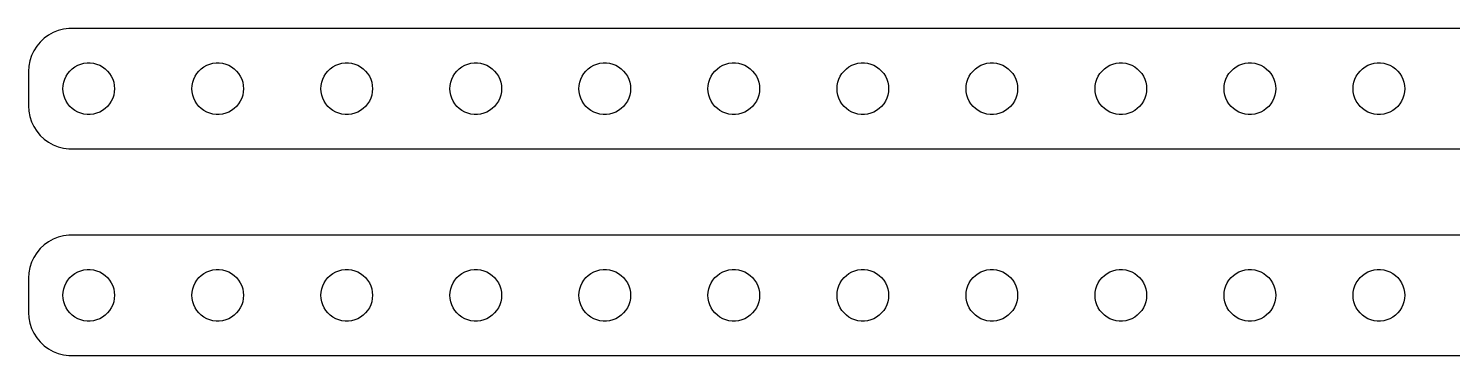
# Model space of a CAD drawing. Header units: metres. Extents: x -172 to 172, y 41 to 79.
# Drawn here: x -172 to -6.4, y 41 to 79 of the extents above; entities that cross this region are included whole.
import ezdxf

# ---------------------------------------------------------------- set-up
doc = ezdxf.new("R2010")
doc.units = ezdxf.units.M

msp = doc.modelspace()

# ---------------------------------------------------------------- linework, layer by layer
for p, q in [((-170.187, 77.8526), (-170.645, 77.4227)), ((-169.679, 78.2216), (-170.187, 77.8526)), ((-169.129, 78.5241), (-169.679, 78.2216)), ((-168.545, 78.7553), (-169.129, 78.5241)), ((-167.937, 78.9114), (-168.545, 78.7553)), ((-167.314, 78.9901), (-167.937, 78.9114)), ((167.314, 78.9901), (-167.314, 78.9901)), ((-171.382, 76.4088), (-171.649, 75.8406)), ((-171.045, 76.9389), (-171.382, 76.4088)), ((-170.645, 77.4227), (-171.045, 76.9389)), ((-171.961, 74.6267), (-172, 74)), ((-171.843, 75.2434), (-171.961, 74.6267)), ((-171.649, 75.8406), (-171.843, 75.2434)), ((-166.912, 74.3115), (-166.607, 74.533)), ((-166.607, 74.533), (-166.277, 74.7145)), ((-166.277, 74.7145), (-165.927, 74.8532)), ((-165.927, 74.8532), (-165.562, 74.9469)), ((-165.562, 74.9469), (-165.188, 74.9941)), ((-165.188, 74.9941), (-164.812, 74.9941)), ((-164.812, 74.9941), (-164.438, 74.9469)), ((-164.438, 74.9469), (-164.073, 74.8532)), ((-164.073, 74.8532), (-163.723, 74.7145)), ((-163.723, 74.7145), (-163.393, 74.533)), ((-163.393, 74.533), (-163.088, 74.3115)), ((-151.912, 74.3115), (-151.607, 74.533)), ((-151.607, 74.533), (-151.277, 74.7145)), ((-151.277, 74.7145), (-150.927, 74.8532)), ((-150.927, 74.8532), (-150.562, 74.9469)), ((-150.562, 74.9469), (-150.188, 74.9941)), ((-150.188, 74.9941), (-149.812, 74.9941)), ((-149.812, 74.9941), (-149.438, 74.9469)), ((-149.438, 74.9469), (-149.073, 74.8532)), ((-149.073, 74.8532), (-148.723, 74.7145)), ((-148.723, 74.7145), (-148.393, 74.533)), ((-148.393, 74.533), (-148.088, 74.3115)), ((-136.912, 74.3115), (-136.607, 74.533)), ((-136.607, 74.533), (-136.277, 74.7145)), ((-136.277, 74.7145), (-135.927, 74.8532)), ((-135.927, 74.8532), (-135.562, 74.9469)), ((-135.562, 74.9469), (-135.188, 74.9941)), ((-135.188, 74.9941), (-134.812, 74.9941)), ((-134.812, 74.9941), (-134.438, 74.9469)), ((-134.438, 74.9469), (-134.073, 74.8532)), ((-134.073, 74.8532), (-133.723, 74.7145)), ((-133.723, 74.7145), (-133.393, 74.533)), ((-133.393, 74.533), (-133.088, 74.3115)), ((-121.912, 74.3115), (-121.607, 74.533)), ((-121.607, 74.533), (-121.277, 74.7145)), ((-121.277, 74.7145), (-120.927, 74.8532)), ((-120.927, 74.8532), (-120.562, 74.9469)), ((-120.562, 74.9469), (-120.188, 74.9941)), ((-120.188, 74.9941), (-119.812, 74.9941)), ((-119.812, 74.9941), (-119.438, 74.9469)), ((-119.438, 74.9469), (-119.073, 74.8532)), ((-119.073, 74.8532), (-118.723, 74.7145)), ((-118.723, 74.7145), (-118.393, 74.533)), ((-118.393, 74.533), (-118.088, 74.3115)), ((-106.912, 74.3115), (-106.607, 74.533)), ((-106.607, 74.533), (-106.277, 74.7145)), ((-106.277, 74.7145), (-105.927, 74.8532)), ((-105.927, 74.8532), (-105.562, 74.9469)), ((-105.562, 74.9469), (-105.188, 74.9941)), ((-105.188, 74.9941), (-104.812, 74.9941)), ((-104.812, 74.9941), (-104.438, 74.9469)), ((-104.438, 74.9469), (-104.073, 74.8532)), ((-104.073, 74.8532), (-103.723, 74.7145)), ((-103.723, 74.7145), (-103.393, 74.533)), ((-103.393, 74.533), (-103.088, 74.3115)), ((-91.9123, 74.3115), (-91.6075, 74.533)), ((-91.6075, 74.533), (-91.2773, 74.7145)), ((-91.2773, 74.7145), (-90.927, 74.8532)), ((-90.927, 74.8532), (-90.5621, 74.9469)), ((-90.5621, 74.9469), (-90.1884, 74.9941)), ((-90.1884, 74.9941), (-89.8116, 74.9941)), ((-89.8116, 74.9941), (-89.4379, 74.9469)), ((-89.4379, 74.9469), (-89.073, 74.8532)), ((-89.073, 74.8532), (-88.7227, 74.7145)), ((-88.7227, 74.7145), (-88.3925, 74.533)), ((-88.3925, 74.533), (-88.0877, 74.3115)), ((-76.9123, 74.3115), (-76.6075, 74.533)), ((-76.6075, 74.533), (-76.2773, 74.7145)), ((-76.2773, 74.7145), (-75.927, 74.8532)), ((-75.927, 74.8532), (-75.5621, 74.9469)), ((-75.5621, 74.9469), (-75.1884, 74.9941)), ((-75.1884, 74.9941), (-74.8116, 74.9941)), ((-74.8116, 74.9941), (-74.4379, 74.9469)), ((-74.4379, 74.9469), (-74.073, 74.8532)), ((-74.073, 74.8532), (-73.7227, 74.7145)), ((-73.7227, 74.7145), (-73.3925, 74.533)), ((-73.3925, 74.533), (-73.0877, 74.3115)), ((-61.9123, 74.3115), (-61.6075, 74.533)), ((-61.6075, 74.533), (-61.2773, 74.7145)), ((-61.2773, 74.7145), (-60.927, 74.8532)), ((-60.927, 74.8532), (-60.5621, 74.9469)), ((-60.5621, 74.9469), (-60.1884, 74.9941)), ((-60.1884, 74.9941), (-59.8116, 74.9941)), ((-59.8116, 74.9941), (-59.4379, 74.9469)), ((-59.4379, 74.9469), (-59.0729, 74.8532)), ((-59.0729, 74.8532), (-58.7227, 74.7145)), ((-58.7227, 74.7145), (-58.3925, 74.533)), ((-58.3925, 74.533), (-58.0877, 74.3115)), ((-46.9123, 74.3115), (-46.6075, 74.533)), ((-46.6075, 74.533), (-46.2773, 74.7145)), ((-46.2773, 74.7145), (-45.927, 74.8532)), ((-45.927, 74.8532), (-45.5621, 74.9469)), ((-45.5621, 74.9469), (-45.1884, 74.9941)), ((-45.1884, 74.9941), (-44.8116, 74.9941)), ((-44.8116, 74.9941), (-44.4379, 74.9469)), ((-44.4379, 74.9469), (-44.0729, 74.8532)), ((-44.0729, 74.8532), (-43.7227, 74.7145)), ((-43.7227, 74.7145), (-43.3925, 74.533)), ((-43.3925, 74.533), (-43.0877, 74.3115)), ((-31.9123, 74.3115), (-31.6075, 74.533)), ((-31.6075, 74.533), (-31.2773, 74.7145)), ((-31.2773, 74.7145), (-30.927, 74.8532)), ((-30.927, 74.8532), (-30.5621, 74.9469)), ((-30.5621, 74.9469), (-30.1884, 74.9941)), ((-30.1884, 74.9941), (-29.8116, 74.9941)), ((-29.8116, 74.9941), (-29.4379, 74.9469)), ((-29.4379, 74.9469), (-29.0729, 74.8532)), ((-29.0729, 74.8532), (-28.7227, 74.7145)), ((-28.7227, 74.7145), (-28.3925, 74.533)), ((-28.3925, 74.533), (-28.0877, 74.3115)), ((-16.9123, 74.3115), (-16.6075, 74.533)), ((-16.6075, 74.533), (-16.2773, 74.7145)), ((-16.2773, 74.7145), (-15.927, 74.8532)), ((-15.927, 74.8532), (-15.5621, 74.9469)), ((-15.5621, 74.9469), (-15.1884, 74.9941)), ((-15.1884, 74.9941), (-14.8116, 74.9941)), ((-14.8116, 74.9941), (-14.4379, 74.9469)), ((-14.4379, 74.9469), (-14.0729, 74.8532)), ((-14.0729, 74.8532), (-13.7227, 74.7145)), ((-13.7227, 74.7145), (-13.3925, 74.533)), ((-13.3925, 74.533), (-13.0877, 74.3115)), ((-172, 74), (-172, 70)), ((-167.906, 72.7461), (-167.789, 73.1044)), ((-167.789, 73.1044), (-167.629, 73.4453)), ((-167.629, 73.4453), (-167.427, 73.7634)), ((-167.427, 73.7634), (-167.187, 74.0536)), ((-167.187, 74.0536), (-166.912, 74.3115)), ((-163.088, 74.3115), (-162.813, 74.0536)), ((-162.813, 74.0536), (-162.573, 73.7634)), ((-162.573, 73.7634), (-162.371, 73.4453)), ((-162.371, 73.4453), (-162.211, 73.1044)), ((-162.211, 73.1044), (-162.094, 72.7461)), ((-152.906, 72.7461), (-152.789, 73.1044)), ((-152.789, 73.1044), (-152.629, 73.4453)), ((-152.629, 73.4453), (-152.427, 73.7634)), ((-152.427, 73.7634), (-152.187, 74.0536)), ((-152.187, 74.0536), (-151.912, 74.3115)), ((-148.088, 74.3115), (-147.813, 74.0536)), ((-147.813, 74.0536), (-147.573, 73.7634)), ((-147.573, 73.7634), (-147.371, 73.4453)), ((-147.371, 73.4453), (-147.211, 73.1044)), ((-147.211, 73.1044), (-147.094, 72.7461)), ((-137.906, 72.7461), (-137.789, 73.1044)), ((-137.789, 73.1044), (-137.629, 73.4453)), ((-137.629, 73.4453), (-137.427, 73.7634)), ((-137.427, 73.7634), (-137.187, 74.0536)), ((-137.187, 74.0536), (-136.912, 74.3115)), ((-133.088, 74.3115), (-132.813, 74.0536)), ((-132.813, 74.0536), (-132.573, 73.7634)), ((-132.573, 73.7634), (-132.371, 73.4453)), ((-132.371, 73.4453), (-132.211, 73.1044)), ((-132.211, 73.1044), (-132.094, 72.7461)), ((-122.906, 72.7461), (-122.789, 73.1044)), ((-122.789, 73.1044), (-122.629, 73.4453)), ((-122.629, 73.4453), (-122.427, 73.7634)), ((-122.427, 73.7634), (-122.187, 74.0536)), ((-122.187, 74.0536), (-121.912, 74.3115)), ((-118.088, 74.3115), (-117.813, 74.0536)), ((-117.813, 74.0536), (-117.573, 73.7634)), ((-117.573, 73.7634), (-117.371, 73.4453)), ((-117.371, 73.4453), (-117.211, 73.1044)), ((-117.211, 73.1044), (-117.094, 72.7461)), ((-107.906, 72.7461), (-107.789, 73.1044)), ((-107.789, 73.1044), (-107.629, 73.4453)), ((-107.629, 73.4453), (-107.427, 73.7634)), ((-107.427, 73.7634), (-107.187, 74.0536)), ((-107.187, 74.0536), (-106.912, 74.3115)), ((-103.088, 74.3115), (-102.813, 74.0536)), ((-102.813, 74.0536), (-102.573, 73.7634)), ((-102.573, 73.7634), (-102.371, 73.4453)), ((-102.371, 73.4453), (-102.211, 73.1044)), ((-102.211, 73.1044), (-102.094, 72.7461)), ((-92.9057, 72.7461), (-92.7893, 73.1044)), ((-92.7893, 73.1044), (-92.6289, 73.4453)), ((-92.6289, 73.4453), (-92.427, 73.7634)), ((-92.427, 73.7634), (-92.1869, 74.0536)), ((-92.1869, 74.0536), (-91.9123, 74.3115)), ((-88.0877, 74.3115), (-87.8131, 74.0536)), ((-87.8131, 74.0536), (-87.573, 73.7634)), ((-87.573, 73.7634), (-87.3711, 73.4453)), ((-87.3711, 73.4453), (-87.2107, 73.1044)), ((-87.2107, 73.1044), (-87.0943, 72.7461)), ((-77.9057, 72.7461), (-77.7893, 73.1044)), ((-77.7893, 73.1044), (-77.6289, 73.4453)), ((-77.6289, 73.4453), (-77.427, 73.7634)), ((-77.427, 73.7634), (-77.1869, 74.0536)), ((-77.1869, 74.0536), (-76.9123, 74.3115)), ((-73.0877, 74.3115), (-72.8131, 74.0536)), ((-72.8131, 74.0536), (-72.573, 73.7634)), ((-72.573, 73.7634), (-72.3711, 73.4453)), ((-72.3711, 73.4453), (-72.2107, 73.1044)), ((-72.2107, 73.1044), (-72.0943, 72.7461)), ((-62.9057, 72.7461), (-62.7893, 73.1044)), ((-62.7893, 73.1044), (-62.6289, 73.4453)), ((-62.6289, 73.4453), (-62.427, 73.7634)), ((-62.427, 73.7634), (-62.1869, 74.0536)), ((-62.1869, 74.0536), (-61.9123, 74.3115)), ((-58.0877, 74.3115), (-57.8131, 74.0536)), ((-57.8131, 74.0536), (-57.5729, 73.7634)), ((-57.5729, 73.7634), (-57.3711, 73.4453)), ((-57.3711, 73.4453), (-57.2107, 73.1044)), ((-57.2107, 73.1044), (-57.0942, 72.7461)), ((-47.9057, 72.7461), (-47.7893, 73.1044)), ((-47.7893, 73.1044), (-47.6289, 73.4453)), ((-47.6289, 73.4453), (-47.427, 73.7634)), ((-47.427, 73.7634), (-47.1869, 74.0536)), ((-47.1869, 74.0536), (-46.9123, 74.3115)), ((-43.0877, 74.3115), (-42.8131, 74.0536)), ((-42.8131, 74.0536), (-42.5729, 73.7634)), ((-42.5729, 73.7634), (-42.3711, 73.4453)), ((-42.3711, 73.4453), (-42.2107, 73.1044)), ((-42.2107, 73.1044), (-42.0942, 72.7461)), ((-32.9057, 72.7461), (-32.7893, 73.1044)), ((-32.7893, 73.1044), (-32.6289, 73.4453)), ((-32.6289, 73.4453), (-32.427, 73.7634)), ((-32.427, 73.7634), (-32.1869, 74.0536)), ((-32.1869, 74.0536), (-31.9123, 74.3115)), ((-28.0877, 74.3115), (-27.8131, 74.0536)), ((-27.8131, 74.0536), (-27.5729, 73.7634)), ((-27.5729, 73.7634), (-27.3711, 73.4453)), ((-27.3711, 73.4453), (-27.2107, 73.1044)), ((-27.2107, 73.1044), (-27.0942, 72.7461)), ((-17.9057, 72.7461), (-17.7893, 73.1044)), ((-17.7893, 73.1044), (-17.6289, 73.4453)), ((-17.6289, 73.4453), (-17.427, 73.7634)), ((-17.427, 73.7634), (-17.1869, 74.0536)), ((-17.1869, 74.0536), (-16.9123, 74.3115)), ((-13.0877, 74.3115), (-12.8131, 74.0536)), ((-12.8131, 74.0536), (-12.5729, 73.7634)), ((-12.5729, 73.7634), (-12.3711, 73.4453)), ((-12.3711, 73.4453), (-12.2107, 73.1044)), ((-12.2107, 73.1044), (-12.0942, 72.7461)), ((-168, 72), (-167.976, 72.376)), ((-167.976, 71.624), (-168, 72)), ((-167.976, 72.376), (-167.906, 72.7461)), ((-167.906, 71.2539), (-167.976, 71.624)), ((-167.789, 70.8956), (-167.906, 71.2539)), ((-162.094, 71.2539), (-162.211, 70.8956)), ((-162.094, 72.7461), (-162.024, 72.376)), ((-162.024, 71.624), (-162.094, 71.2539)), ((-162.024, 72.376), (-162, 72)), ((-162, 72), (-162.024, 71.624)), ((-153, 72), (-152.976, 72.376)), ((-152.976, 71.624), (-153, 72)), ((-152.976, 72.376), (-152.906, 72.7461)), ((-152.906, 71.2539), (-152.976, 71.624)), ((-152.789, 70.8956), (-152.906, 71.2539)), ((-147.094, 71.2539), (-147.211, 70.8956)), ((-147.094, 72.7461), (-147.024, 72.376)), ((-147.024, 71.624), (-147.094, 71.2539)), ((-147.024, 72.376), (-147, 72)), ((-147, 72), (-147.024, 71.624)), ((-138, 72), (-137.976, 72.376)), ((-137.976, 71.624), (-138, 72)), ((-137.976, 72.376), (-137.906, 72.7461)), ((-137.906, 71.2539), (-137.976, 71.624)), ((-137.789, 70.8956), (-137.906, 71.2539)), ((-132.094, 71.2539), (-132.211, 70.8956)), ((-132.094, 72.7461), (-132.024, 72.376)), ((-132.024, 71.624), (-132.094, 71.2539)), ((-132.024, 72.376), (-132, 72)), ((-132, 72), (-132.024, 71.624)), ((-123, 72), (-122.976, 72.376)), ((-122.976, 71.624), (-123, 72)), ((-122.976, 72.376), (-122.906, 72.7461)), ((-122.906, 71.2539), (-122.976, 71.624)), ((-122.789, 70.8956), (-122.906, 71.2539)), ((-117.094, 71.2539), (-117.211, 70.8956)), ((-117.094, 72.7461), (-117.024, 72.376)), ((-117.024, 71.624), (-117.094, 71.2539)), ((-117.024, 72.376), (-117, 72)), ((-117, 72), (-117.024, 71.624)), ((-108, 72), (-107.976, 72.376)), ((-107.976, 71.624), (-108, 72)), ((-107.976, 72.376), (-107.906, 72.7461)), ((-107.906, 71.2539), (-107.976, 71.624)), ((-107.789, 70.8956), (-107.906, 71.2539)), ((-102.094, 71.2539), (-102.211, 70.8956)), ((-102.094, 72.7461), (-102.024, 72.376)), ((-102.024, 71.624), (-102.094, 71.2539)), ((-102.024, 72.376), (-102, 72)), ((-102, 72), (-102.024, 71.624)), ((-93, 72), (-92.9763, 72.376)), ((-92.9763, 71.624), (-93, 72)), ((-92.9763, 72.376), (-92.9057, 72.7461)), ((-92.9057, 71.2539), (-92.9763, 71.624)), ((-92.7893, 70.8956), (-92.9057, 71.2539)), ((-87.0943, 71.2539), (-87.2107, 70.8956)), ((-87.0943, 72.7461), (-87.0237, 72.376)), ((-87.0237, 71.624), (-87.0943, 71.2539)), ((-87.0237, 72.376), (-87, 72)), ((-87, 72), (-87.0237, 71.624)), ((-78, 72), (-77.9763, 72.376)), ((-77.9763, 71.624), (-78, 72)), ((-77.9763, 72.376), (-77.9057, 72.7461)), ((-77.9057, 71.2539), (-77.9763, 71.624)), ((-77.7893, 70.8956), (-77.9057, 71.2539)), ((-72.0943, 71.2539), (-72.2107, 70.8956)), ((-72.0943, 72.7461), (-72.0237, 72.376)), ((-72.0237, 71.624), (-72.0943, 71.2539)), ((-72.0237, 72.376), (-72, 72)), ((-72, 72), (-72.0237, 71.624)), ((-63, 72), (-62.9763, 72.376)), ((-62.9763, 71.624), (-63, 72)), ((-62.9763, 72.376), (-62.9057, 72.7461)), ((-62.9057, 71.2539), (-62.9763, 71.624)), ((-62.7893, 70.8956), (-62.9057, 71.2539)), ((-57.0942, 71.2539), (-57.2107, 70.8956)), ((-57.0942, 72.7461), (-57.0237, 72.376)), ((-57.0237, 71.624), (-57.0942, 71.2539)), ((-57.0237, 72.376), (-57, 72)), ((-57, 72), (-57.0237, 71.624)), ((-48, 72), (-47.9763, 72.376)), ((-47.9763, 71.624), (-48, 72)), ((-47.9763, 72.376), (-47.9057, 72.7461)), ((-47.9057, 71.2539), (-47.9763, 71.624)), ((-47.7893, 70.8956), (-47.9057, 71.2539)), ((-42.0942, 71.2539), (-42.2107, 70.8956)), ((-42.0942, 72.7461), (-42.0237, 72.376)), ((-42.0237, 71.624), (-42.0942, 71.2539)), ((-42.0237, 72.376), (-42, 72)), ((-42, 72), (-42.0237, 71.624)), ((-33, 72), (-32.9763, 72.376)), ((-32.9763, 71.624), (-33, 72)), ((-32.9763, 72.376), (-32.9057, 72.7461)), ((-32.9057, 71.2539), (-32.9763, 71.624)), ((-32.7893, 70.8956), (-32.9057, 71.2539)), ((-27.0942, 71.2539), (-27.2107, 70.8956)), ((-27.0942, 72.7461), (-27.0237, 72.376)), ((-27.0237, 71.624), (-27.0942, 71.2539)), ((-27.0237, 72.376), (-27, 72)), ((-27, 72), (-27.0237, 71.624)), ((-18, 72), (-17.9763, 72.376)), ((-17.9763, 71.624), (-18, 72)), ((-17.9763, 72.376), (-17.9057, 72.7461)), ((-17.9057, 71.2539), (-17.9763, 71.624)), ((-17.7893, 70.8956), (-17.9057, 71.2539)), ((-12.0942, 71.2539), (-12.2107, 70.8956)), ((-12.0942, 72.7461), (-12.0237, 72.376)), ((-12.0237, 71.624), (-12.0942, 71.2539)), ((-12.0237, 72.376), (-12, 72)), ((-12, 72), (-12.0237, 71.624)), ((-172, 70), (-171.961, 69.3733)), ((-167.629, 70.5547), (-167.789, 70.8956)), ((-167.427, 70.2366), (-167.629, 70.5547)), ((-167.187, 69.9464), (-167.427, 70.2366)), ((-166.912, 69.6885), (-167.187, 69.9464)), ((-166.607, 69.467), (-166.912, 69.6885)), ((-163.088, 69.6885), (-163.393, 69.467)), ((-162.813, 69.9464), (-163.088, 69.6885)), ((-162.573, 70.2366), (-162.813, 69.9464)), ((-162.371, 70.5547), (-162.573, 70.2366)), ((-162.211, 70.8956), (-162.371, 70.5547)), ((-152.629, 70.5547), (-152.789, 70.8956)), ((-152.427, 70.2366), (-152.629, 70.5547)), ((-152.187, 69.9464), (-152.427, 70.2366)), ((-151.912, 69.6885), (-152.187, 69.9464)), ((-151.607, 69.467), (-151.912, 69.6885)), ((-148.088, 69.6885), (-148.393, 69.467)), ((-147.813, 69.9464), (-148.088, 69.6885)), ((-147.573, 70.2366), (-147.813, 69.9464)), ((-147.371, 70.5547), (-147.573, 70.2366)), ((-147.211, 70.8956), (-147.371, 70.5547)), ((-137.629, 70.5547), (-137.789, 70.8956)), ((-137.427, 70.2366), (-137.629, 70.5547)), ((-137.187, 69.9464), (-137.427, 70.2366)), ((-136.912, 69.6885), (-137.187, 69.9464)), ((-136.607, 69.467), (-136.912, 69.6885)), ((-133.088, 69.6885), (-133.393, 69.467)), ((-132.813, 69.9464), (-133.088, 69.6885)), ((-132.573, 70.2366), (-132.813, 69.9464)), ((-132.371, 70.5547), (-132.573, 70.2366)), ((-132.211, 70.8956), (-132.371, 70.5547)), ((-122.629, 70.5547), (-122.789, 70.8956)), ((-122.427, 70.2366), (-122.629, 70.5547)), ((-122.187, 69.9464), (-122.427, 70.2366)), ((-121.912, 69.6885), (-122.187, 69.9464)), ((-121.607, 69.467), (-121.912, 69.6885)), ((-118.088, 69.6885), (-118.393, 69.467)), ((-117.813, 69.9464), (-118.088, 69.6885)), ((-117.573, 70.2366), (-117.813, 69.9464)), ((-117.371, 70.5547), (-117.573, 70.2366)), ((-117.211, 70.8956), (-117.371, 70.5547)), ((-107.629, 70.5547), (-107.789, 70.8956)), ((-107.427, 70.2366), (-107.629, 70.5547)), ((-107.187, 69.9464), (-107.427, 70.2366)), ((-106.912, 69.6885), (-107.187, 69.9464)), ((-106.607, 69.467), (-106.912, 69.6885)), ((-103.088, 69.6885), (-103.393, 69.467)), ((-102.813, 69.9464), (-103.088, 69.6885)), ((-102.573, 70.2366), (-102.813, 69.9464)), ((-102.371, 70.5547), (-102.573, 70.2366)), ((-102.211, 70.8956), (-102.371, 70.5547)), ((-92.6289, 70.5547), (-92.7893, 70.8956)), ((-92.427, 70.2366), (-92.6289, 70.5547)), ((-92.1869, 69.9464), (-92.427, 70.2366)), ((-91.9123, 69.6885), (-92.1869, 69.9464)), ((-91.6075, 69.467), (-91.9123, 69.6885)), ((-88.0877, 69.6885), (-88.3925, 69.467)), ((-87.8131, 69.9464), (-88.0877, 69.6885)), ((-87.573, 70.2366), (-87.8131, 69.9464)), ((-87.3711, 70.5547), (-87.573, 70.2366)), ((-87.2107, 70.8956), (-87.3711, 70.5547)), ((-77.6289, 70.5547), (-77.7893, 70.8956)), ((-77.427, 70.2366), (-77.6289, 70.5547)), ((-77.1869, 69.9464), (-77.427, 70.2366)), ((-76.9123, 69.6885), (-77.1869, 69.9464)), ((-76.6075, 69.467), (-76.9123, 69.6885)), ((-73.0877, 69.6885), (-73.3925, 69.467)), ((-72.8131, 69.9464), (-73.0877, 69.6885)), ((-72.573, 70.2366), (-72.8131, 69.9464)), ((-72.3711, 70.5547), (-72.573, 70.2366)), ((-72.2107, 70.8956), (-72.3711, 70.5547)), ((-62.6289, 70.5547), (-62.7893, 70.8956)), ((-62.427, 70.2366), (-62.6289, 70.5547)), ((-62.1869, 69.9464), (-62.427, 70.2366)), ((-61.9123, 69.6885), (-62.1869, 69.9464)), ((-61.6075, 69.467), (-61.9123, 69.6885)), ((-58.0877, 69.6885), (-58.3925, 69.467)), ((-57.8131, 69.9464), (-58.0877, 69.6885)), ((-57.5729, 70.2366), (-57.8131, 69.9464)), ((-57.3711, 70.5547), (-57.5729, 70.2366)), ((-57.2107, 70.8956), (-57.3711, 70.5547)), ((-47.6289, 70.5547), (-47.7893, 70.8956)), ((-47.427, 70.2366), (-47.6289, 70.5547)), ((-47.1869, 69.9464), (-47.427, 70.2366)), ((-46.9123, 69.6885), (-47.1869, 69.9464)), ((-46.6075, 69.467), (-46.9123, 69.6885)), ((-43.0877, 69.6885), (-43.3925, 69.467)), ((-42.8131, 69.9464), (-43.0877, 69.6885)), ((-42.5729, 70.2366), (-42.8131, 69.9464)), ((-42.3711, 70.5547), (-42.5729, 70.2366)), ((-42.2107, 70.8956), (-42.3711, 70.5547)), ((-32.6289, 70.5547), (-32.7893, 70.8956)), ((-32.427, 70.2366), (-32.6289, 70.5547)), ((-32.1869, 69.9464), (-32.427, 70.2366)), ((-31.9123, 69.6885), (-32.1869, 69.9464)), ((-31.6075, 69.467), (-31.9123, 69.6885)), ((-28.0877, 69.6885), (-28.3925, 69.467)), ((-27.8131, 69.9464), (-28.0877, 69.6885)), ((-27.5729, 70.2366), (-27.8131, 69.9464)), ((-27.3711, 70.5547), (-27.5729, 70.2366)), ((-27.2107, 70.8956), (-27.3711, 70.5547)), ((-17.6289, 70.5547), (-17.7893, 70.8956)), ((-17.427, 70.2366), (-17.6289, 70.5547)), ((-17.1869, 69.9464), (-17.427, 70.2366)), ((-16.9123, 69.6885), (-17.1869, 69.9464)), ((-16.6075, 69.467), (-16.9123, 69.6885)), ((-13.0877, 69.6885), (-13.3925, 69.467)), ((-12.8131, 69.9464), (-13.0877, 69.6885)), ((-12.5729, 70.2366), (-12.8131, 69.9464)), ((-12.3711, 70.5547), (-12.5729, 70.2366)), ((-12.2107, 70.8956), (-12.3711, 70.5547)), ((-171.961, 69.3733), (-171.843, 68.7566)), ((-171.843, 68.7566), (-171.649, 68.1594)), ((-171.649, 68.1594), (-171.382, 67.5912)), ((-166.277, 69.2855), (-166.607, 69.467)), ((-165.927, 69.1468), (-166.277, 69.2855)), ((-165.562, 69.0531), (-165.927, 69.1468)), ((-165.188, 69.0059), (-165.562, 69.0531)), ((-164.812, 69.0059), (-165.188, 69.0059)), ((-164.438, 69.0531), (-164.812, 69.0059)), ((-164.073, 69.1468), (-164.438, 69.0531)), ((-163.723, 69.2855), (-164.073, 69.1468)), ((-163.393, 69.467), (-163.723, 69.2855)), ((-151.277, 69.2855), (-151.607, 69.467)), ((-150.927, 69.1468), (-151.277, 69.2855)), ((-150.562, 69.0531), (-150.927, 69.1468)), ((-150.188, 69.0059), (-150.562, 69.0531)), ((-149.812, 69.0059), (-150.188, 69.0059)), ((-149.438, 69.0531), (-149.812, 69.0059)), ((-149.073, 69.1468), (-149.438, 69.0531)), ((-148.723, 69.2855), (-149.073, 69.1468)), ((-148.393, 69.467), (-148.723, 69.2855)), ((-136.277, 69.2855), (-136.607, 69.467)), ((-135.927, 69.1468), (-136.277, 69.2855)), ((-135.562, 69.0531), (-135.927, 69.1468)), ((-135.188, 69.0059), (-135.562, 69.0531)), ((-134.812, 69.0059), (-135.188, 69.0059)), ((-134.438, 69.0531), (-134.812, 69.0059)), ((-134.073, 69.1468), (-134.438, 69.0531)), ((-133.723, 69.2855), (-134.073, 69.1468)), ((-133.393, 69.467), (-133.723, 69.2855)), ((-121.277, 69.2855), (-121.607, 69.467)), ((-120.927, 69.1468), (-121.277, 69.2855)), ((-120.562, 69.0531), (-120.927, 69.1468)), ((-120.188, 69.0059), (-120.562, 69.0531)), ((-119.812, 69.0059), (-120.188, 69.0059)), ((-119.438, 69.0531), (-119.812, 69.0059)), ((-119.073, 69.1468), (-119.438, 69.0531)), ((-118.723, 69.2855), (-119.073, 69.1468)), ((-118.393, 69.467), (-118.723, 69.2855)), ((-106.277, 69.2855), (-106.607, 69.467)), ((-105.927, 69.1468), (-106.277, 69.2855)), ((-105.562, 69.0531), (-105.927, 69.1468)), ((-105.188, 69.0059), (-105.562, 69.0531)), ((-104.812, 69.0059), (-105.188, 69.0059)), ((-104.438, 69.0531), (-104.812, 69.0059)), ((-104.073, 69.1468), (-104.438, 69.0531)), ((-103.723, 69.2855), (-104.073, 69.1468)), ((-103.393, 69.467), (-103.723, 69.2855)), ((-91.2773, 69.2855), (-91.6075, 69.467)), ((-90.927, 69.1468), (-91.2773, 69.2855)), ((-90.5621, 69.0531), (-90.927, 69.1468)), ((-90.1884, 69.0059), (-90.5621, 69.0531)), ((-89.8116, 69.0059), (-90.1884, 69.0059)), ((-89.4379, 69.0531), (-89.8116, 69.0059)), ((-89.073, 69.1468), (-89.4379, 69.0531)), ((-88.7227, 69.2855), (-89.073, 69.1468)), ((-88.3925, 69.467), (-88.7227, 69.2855)), ((-76.2773, 69.2855), (-76.6075, 69.467)), ((-75.927, 69.1468), (-76.2773, 69.2855)), ((-75.5621, 69.0531), (-75.927, 69.1468)), ((-75.1884, 69.0059), (-75.5621, 69.0531)), ((-74.8116, 69.0059), (-75.1884, 69.0059)), ((-74.4379, 69.0531), (-74.8116, 69.0059)), ((-74.073, 69.1468), (-74.4379, 69.0531)), ((-73.7227, 69.2855), (-74.073, 69.1468)), ((-73.3925, 69.467), (-73.7227, 69.2855)), ((-61.2773, 69.2855), (-61.6075, 69.467)), ((-60.927, 69.1468), (-61.2773, 69.2855)), ((-60.5621, 69.0531), (-60.927, 69.1468)), ((-60.1884, 69.0059), (-60.5621, 69.0531)), ((-59.8116, 69.0059), (-60.1884, 69.0059)), ((-59.4379, 69.0531), (-59.8116, 69.0059)), ((-59.0729, 69.1468), (-59.4379, 69.0531)), ((-58.7227, 69.2855), (-59.0729, 69.1468)), ((-58.3925, 69.467), (-58.7227, 69.2855)), ((-46.2773, 69.2855), (-46.6075, 69.467)), ((-45.927, 69.1468), (-46.2773, 69.2855)), ((-45.5621, 69.0531), (-45.927, 69.1468)), ((-45.1884, 69.0059), (-45.5621, 69.0531)), ((-44.8116, 69.0059), (-45.1884, 69.0059)), ((-44.4379, 69.0531), (-44.8116, 69.0059)), ((-44.0729, 69.1468), (-44.4379, 69.0531)), ((-43.7227, 69.2855), (-44.0729, 69.1468)), ((-43.3925, 69.467), (-43.7227, 69.2855)), ((-31.2773, 69.2855), (-31.6075, 69.467)), ((-30.927, 69.1468), (-31.2773, 69.2855)), ((-30.5621, 69.0531), (-30.927, 69.1468)), ((-30.1884, 69.0059), (-30.5621, 69.0531)), ((-29.8116, 69.0059), (-30.1884, 69.0059)), ((-29.4379, 69.0531), (-29.8116, 69.0059)), ((-29.0729, 69.1468), (-29.4379, 69.0531)), ((-28.7227, 69.2855), (-29.0729, 69.1468)), ((-28.3925, 69.467), (-28.7227, 69.2855)), ((-16.2773, 69.2855), (-16.6075, 69.467)), ((-15.927, 69.1468), (-16.2773, 69.2855)), ((-15.5621, 69.0531), (-15.927, 69.1468)), ((-15.1884, 69.0059), (-15.5621, 69.0531)), ((-14.8116, 69.0059), (-15.1884, 69.0059)), ((-14.4379, 69.0531), (-14.8116, 69.0059)), ((-14.0729, 69.1468), (-14.4379, 69.0531)), ((-13.7227, 69.2855), (-14.0729, 69.1468)), ((-13.3925, 69.467), (-13.7227, 69.2855)), ((-171.382, 67.5912), (-171.045, 67.0611)), ((-171.045, 67.0611), (-170.645, 66.5773)), ((-170.645, 66.5773), (-170.187, 66.1474)), ((-170.187, 66.1474), (-169.679, 65.7784)), ((-169.679, 65.7784), (-169.129, 65.4759)), ((-169.129, 65.4759), (-168.545, 65.2447)), ((-168.545, 65.2447), (-167.937, 65.0886)), ((-167.937, 65.0886), (-167.314, 65.0099)), ((-167.314, 65.0099), (167.314, 65.0099)), ((-168.545, 54.7553), (-169.129, 54.5241)), ((-167.937, 54.9114), (-168.545, 54.7553)), ((-167.314, 54.9901), (-167.937, 54.9114)), ((167.314, 54.9901), (-167.314, 54.9901)), ((-170.645, 53.4227), (-171.045, 52.9389)), ((-170.187, 53.8526), (-170.645, 53.4227)), ((-169.679, 54.2216), (-170.187, 53.8526)), ((-169.129, 54.5241), (-169.679, 54.2216)), ((-171.649, 51.8406), (-171.843, 51.2434)), ((-171.382, 52.4088), (-171.649, 51.8406)), ((-171.045, 52.9389), (-171.382, 52.4088)), ((-171.961, 50.6267), (-172, 50)), ((-172, 50), (-172, 46)), ((-171.843, 51.2434), (-171.961, 50.6267)), ((-167.629, 49.4453), (-167.427, 49.7634)), ((-167.427, 49.7634), (-167.187, 50.0536)), ((-167.187, 50.0536), (-166.912, 50.3115)), ((-166.912, 50.3115), (-166.607, 50.533)), ((-166.607, 50.533), (-166.277, 50.7145)), ((-166.277, 50.7145), (-165.927, 50.8532)), ((-165.927, 50.8532), (-165.562, 50.9469)), ((-165.562, 50.9469), (-165.188, 50.9941)), ((-165.188, 50.9941), (-164.812, 50.9941)), ((-164.812, 50.9941), (-164.438, 50.9469)), ((-164.438, 50.9469), (-164.073, 50.8532)), ((-164.073, 50.8532), (-163.723, 50.7145)), ((-163.723, 50.7145), (-163.393, 50.533)), ((-163.393, 50.533), (-163.088, 50.3115)), ((-163.088, 50.3115), (-162.813, 50.0536)), ((-162.813, 50.0536), (-162.573, 49.7634)), ((-162.573, 49.7634), (-162.371, 49.4453)), ((-152.629, 49.4453), (-152.427, 49.7634)), ((-152.427, 49.7634), (-152.187, 50.0536)), ((-152.187, 50.0536), (-151.912, 50.3115)), ((-151.912, 50.3115), (-151.607, 50.533)), ((-151.607, 50.533), (-151.277, 50.7145)), ((-151.277, 50.7145), (-150.927, 50.8532)), ((-150.927, 50.8532), (-150.562, 50.9469)), ((-150.562, 50.9469), (-150.188, 50.9941)), ((-150.188, 50.9941), (-149.812, 50.9941)), ((-149.812, 50.9941), (-149.438, 50.9469)), ((-149.438, 50.9469), (-149.073, 50.8532)), ((-149.073, 50.8532), (-148.723, 50.7145)), ((-148.723, 50.7145), (-148.393, 50.533)), ((-148.393, 50.533), (-148.088, 50.3115)), ((-148.088, 50.3115), (-147.813, 50.0536)), ((-147.813, 50.0536), (-147.573, 49.7634)), ((-147.573, 49.7634), (-147.371, 49.4453)), ((-137.629, 49.4453), (-137.427, 49.7634)), ((-137.427, 49.7634), (-137.187, 50.0536)), ((-137.187, 50.0536), (-136.912, 50.3115)), ((-136.912, 50.3115), (-136.607, 50.533)), ((-136.607, 50.533), (-136.277, 50.7145)), ((-136.277, 50.7145), (-135.927, 50.8532)), ((-135.927, 50.8532), (-135.562, 50.9469)), ((-135.562, 50.9469), (-135.188, 50.9941)), ((-135.188, 50.9941), (-134.812, 50.9941)), ((-134.812, 50.9941), (-134.438, 50.9469)), ((-134.438, 50.9469), (-134.073, 50.8532)), ((-134.073, 50.8532), (-133.723, 50.7145)), ((-133.723, 50.7145), (-133.393, 50.533)), ((-133.393, 50.533), (-133.088, 50.3115)), ((-133.088, 50.3115), (-132.813, 50.0536)), ((-132.813, 50.0536), (-132.573, 49.7634)), ((-132.573, 49.7634), (-132.371, 49.4453)), ((-122.629, 49.4453), (-122.427, 49.7634)), ((-122.427, 49.7634), (-122.187, 50.0536)), ((-122.187, 50.0536), (-121.912, 50.3115)), ((-121.912, 50.3115), (-121.607, 50.533)), ((-121.607, 50.533), (-121.277, 50.7145)), ((-121.277, 50.7145), (-120.927, 50.8532)), ((-120.927, 50.8532), (-120.562, 50.9469)), ((-120.562, 50.9469), (-120.188, 50.9941)), ((-120.188, 50.9941), (-119.812, 50.9941)), ((-119.812, 50.9941), (-119.438, 50.9469)), ((-119.438, 50.9469), (-119.073, 50.8532)), ((-119.073, 50.8532), (-118.723, 50.7145)), ((-118.723, 50.7145), (-118.393, 50.533)), ((-118.393, 50.533), (-118.088, 50.3115)), ((-118.088, 50.3115), (-117.813, 50.0536)), ((-117.813, 50.0536), (-117.573, 49.7634)), ((-117.573, 49.7634), (-117.371, 49.4453)), ((-107.629, 49.4453), (-107.427, 49.7634)), ((-107.427, 49.7634), (-107.187, 50.0536)), ((-107.187, 50.0536), (-106.912, 50.3115)), ((-106.912, 50.3115), (-106.607, 50.533)), ((-106.607, 50.533), (-106.277, 50.7145)), ((-106.277, 50.7145), (-105.927, 50.8532)), ((-105.927, 50.8532), (-105.562, 50.9469)), ((-105.562, 50.9469), (-105.188, 50.9941)), ((-105.188, 50.9941), (-104.812, 50.9941)), ((-104.812, 50.9941), (-104.438, 50.9469)), ((-104.438, 50.9469), (-104.073, 50.8532)), ((-104.073, 50.8532), (-103.723, 50.7145)), ((-103.723, 50.7145), (-103.393, 50.533)), ((-103.393, 50.533), (-103.088, 50.3115)), ((-103.088, 50.3115), (-102.813, 50.0536)), ((-102.813, 50.0536), (-102.573, 49.7634)), ((-102.573, 49.7634), (-102.371, 49.4453)), ((-92.6289, 49.4453), (-92.427, 49.7634)), ((-92.427, 49.7634), (-92.1869, 50.0536)), ((-92.1869, 50.0536), (-91.9123, 50.3115)), ((-91.9123, 50.3115), (-91.6075, 50.533)), ((-91.6075, 50.533), (-91.2773, 50.7145)), ((-91.2773, 50.7145), (-90.927, 50.8532)), ((-90.927, 50.8532), (-90.5621, 50.9469)), ((-90.5621, 50.9469), (-90.1884, 50.9941)), ((-90.1884, 50.9941), (-89.8116, 50.9941)), ((-89.8116, 50.9941), (-89.4379, 50.9469)), ((-89.4379, 50.9469), (-89.073, 50.8532)), ((-89.073, 50.8532), (-88.7227, 50.7145)), ((-88.7227, 50.7145), (-88.3925, 50.533)), ((-88.3925, 50.533), (-88.0877, 50.3115)), ((-88.0877, 50.3115), (-87.8131, 50.0536)), ((-87.8131, 50.0536), (-87.573, 49.7634)), ((-87.573, 49.7634), (-87.3711, 49.4453)), ((-77.6289, 49.4453), (-77.427, 49.7634)), ((-77.427, 49.7634), (-77.1869, 50.0536)), ((-77.1869, 50.0536), (-76.9123, 50.3115)), ((-76.9123, 50.3115), (-76.6075, 50.533)), ((-76.6075, 50.533), (-76.2773, 50.7145)), ((-76.2773, 50.7145), (-75.927, 50.8532)), ((-75.927, 50.8532), (-75.5621, 50.9469)), ((-75.5621, 50.9469), (-75.1884, 50.9941)), ((-75.1884, 50.9941), (-74.8116, 50.9941)), ((-74.8116, 50.9941), (-74.4379, 50.9469)), ((-74.4379, 50.9469), (-74.073, 50.8532)), ((-74.073, 50.8532), (-73.7227, 50.7145)), ((-73.7227, 50.7145), (-73.3925, 50.533)), ((-73.3925, 50.533), (-73.0877, 50.3115)), ((-73.0877, 50.3115), (-72.8131, 50.0536)), ((-72.8131, 50.0536), (-72.573, 49.7634)), ((-72.573, 49.7634), (-72.3711, 49.4453)), ((-62.6289, 49.4453), (-62.427, 49.7634)), ((-62.427, 49.7634), (-62.1869, 50.0536)), ((-62.1869, 50.0536), (-61.9123, 50.3115)), ((-61.9123, 50.3115), (-61.6075, 50.533)), ((-61.6075, 50.533), (-61.2773, 50.7145)), ((-61.2773, 50.7145), (-60.927, 50.8532)), ((-60.927, 50.8532), (-60.5621, 50.9469)), ((-60.5621, 50.9469), (-60.1884, 50.9941)), ((-60.1884, 50.9941), (-59.8116, 50.9941)), ((-59.8116, 50.9941), (-59.4379, 50.9469)), ((-59.4379, 50.9469), (-59.0729, 50.8532)), ((-59.0729, 50.8532), (-58.7227, 50.7145)), ((-58.7227, 50.7145), (-58.3925, 50.533)), ((-58.3925, 50.533), (-58.0877, 50.3115)), ((-58.0877, 50.3115), (-57.8131, 50.0536)), ((-57.8131, 50.0536), (-57.5729, 49.7634)), ((-57.5729, 49.7634), (-57.3711, 49.4453)), ((-47.6289, 49.4453), (-47.427, 49.7634)), ((-47.427, 49.7634), (-47.1869, 50.0536)), ((-47.1869, 50.0536), (-46.9123, 50.3115)), ((-46.9123, 50.3115), (-46.6075, 50.533)), ((-46.6075, 50.533), (-46.2773, 50.7145)), ((-46.2773, 50.7145), (-45.927, 50.8532)), ((-45.927, 50.8532), (-45.5621, 50.9469)), ((-45.5621, 50.9469), (-45.1884, 50.9941)), ((-45.1884, 50.9941), (-44.8116, 50.9941)), ((-44.8116, 50.9941), (-44.4379, 50.9469)), ((-44.4379, 50.9469), (-44.0729, 50.8532)), ((-44.0729, 50.8532), (-43.7227, 50.7145)), ((-43.7227, 50.7145), (-43.3925, 50.533)), ((-43.3925, 50.533), (-43.0877, 50.3115)), ((-43.0877, 50.3115), (-42.8131, 50.0536)), ((-42.8131, 50.0536), (-42.5729, 49.7634)), ((-42.5729, 49.7634), (-42.3711, 49.4453)), ((-32.6289, 49.4453), (-32.427, 49.7634)), ((-32.427, 49.7634), (-32.1869, 50.0536)), ((-32.1869, 50.0536), (-31.9123, 50.3115)), ((-31.9123, 50.3115), (-31.6075, 50.533)), ((-31.6075, 50.533), (-31.2773, 50.7145)), ((-31.2773, 50.7145), (-30.927, 50.8532)), ((-30.927, 50.8532), (-30.5621, 50.9469)), ((-30.5621, 50.9469), (-30.1884, 50.9941)), ((-30.1884, 50.9941), (-29.8116, 50.9941)), ((-29.8116, 50.9941), (-29.4379, 50.9469)), ((-29.4379, 50.9469), (-29.0729, 50.8532)), ((-29.0729, 50.8532), (-28.7227, 50.7145)), ((-28.7227, 50.7145), (-28.3925, 50.533)), ((-28.3925, 50.533), (-28.0877, 50.3115)), ((-28.0877, 50.3115), (-27.8131, 50.0536)), ((-27.8131, 50.0536), (-27.5729, 49.7634)), ((-27.5729, 49.7634), (-27.3711, 49.4453)), ((-17.6289, 49.4453), (-17.427, 49.7634)), ((-17.427, 49.7634), (-17.1869, 50.0536)), ((-17.1869, 50.0536), (-16.9123, 50.3115)), ((-16.9123, 50.3115), (-16.6075, 50.533)), ((-16.6075, 50.533), (-16.2773, 50.7145)), ((-16.2773, 50.7145), (-15.927, 50.8532)), ((-15.927, 50.8532), (-15.5621, 50.9469)), ((-15.5621, 50.9469), (-15.1884, 50.9941)), ((-15.1884, 50.9941), (-14.8116, 50.9941)), ((-14.8116, 50.9941), (-14.4379, 50.9469)), ((-14.4379, 50.9469), (-14.0729, 50.8532)), ((-14.0729, 50.8532), (-13.7227, 50.7145)), ((-13.7227, 50.7145), (-13.3925, 50.533)), ((-13.3925, 50.533), (-13.0877, 50.3115)), ((-13.0877, 50.3115), (-12.8131, 50.0536)), ((-12.8131, 50.0536), (-12.5729, 49.7634)), ((-12.5729, 49.7634), (-12.3711, 49.4453)), ((-168, 48), (-167.976, 48.376)), ((-167.976, 48.376), (-167.906, 48.7461)), ((-167.906, 48.7461), (-167.789, 49.1044)), ((-167.789, 49.1044), (-167.629, 49.4453)), ((-162.371, 49.4453), (-162.211, 49.1044)), ((-162.211, 49.1044), (-162.094, 48.7461)), ((-162.094, 48.7461), (-162.024, 48.376)), ((-162.024, 48.376), (-162, 48)), ((-153, 48), (-152.976, 48.376)), ((-152.976, 48.376), (-152.906, 48.7461)), ((-152.906, 48.7461), (-152.789, 49.1044)), ((-152.789, 49.1044), (-152.629, 49.4453)), ((-147.371, 49.4453), (-147.211, 49.1044)), ((-147.211, 49.1044), (-147.094, 48.7461)), ((-147.094, 48.7461), (-147.024, 48.376)), ((-147.024, 48.376), (-147, 48)), ((-138, 48), (-137.976, 48.376)), ((-137.976, 48.376), (-137.906, 48.7461)), ((-137.906, 48.7461), (-137.789, 49.1044)), ((-137.789, 49.1044), (-137.629, 49.4453)), ((-132.371, 49.4453), (-132.211, 49.1044)), ((-132.211, 49.1044), (-132.094, 48.7461)), ((-132.094, 48.7461), (-132.024, 48.376)), ((-132.024, 48.376), (-132, 48)), ((-123, 48), (-122.976, 48.376)), ((-122.976, 48.376), (-122.906, 48.7461)), ((-122.906, 48.7461), (-122.789, 49.1044)), ((-122.789, 49.1044), (-122.629, 49.4453)), ((-117.371, 49.4453), (-117.211, 49.1044)), ((-117.211, 49.1044), (-117.094, 48.7461)), ((-117.094, 48.7461), (-117.024, 48.376)), ((-117.024, 48.376), (-117, 48)), ((-108, 48), (-107.976, 48.376)), ((-107.976, 48.376), (-107.906, 48.7461)), ((-107.906, 48.7461), (-107.789, 49.1044)), ((-107.789, 49.1044), (-107.629, 49.4453)), ((-102.371, 49.4453), (-102.211, 49.1044)), ((-102.211, 49.1044), (-102.094, 48.7461)), ((-102.094, 48.7461), (-102.024, 48.376)), ((-102.024, 48.376), (-102, 48)), ((-93, 48), (-92.9763, 48.376)), ((-92.9763, 48.376), (-92.9057, 48.7461)), ((-92.9057, 48.7461), (-92.7893, 49.1044)), ((-92.7893, 49.1044), (-92.6289, 49.4453)), ((-87.3711, 49.4453), (-87.2107, 49.1044)), ((-87.2107, 49.1044), (-87.0943, 48.7461)), ((-87.0943, 48.7461), (-87.0237, 48.376)), ((-87.0237, 48.376), (-87, 48)), ((-78, 48), (-77.9763, 48.376)), ((-77.9763, 48.376), (-77.9057, 48.7461)), ((-77.9057, 48.7461), (-77.7893, 49.1044)), ((-77.7893, 49.1044), (-77.6289, 49.4453)), ((-72.3711, 49.4453), (-72.2107, 49.1044)), ((-72.2107, 49.1044), (-72.0943, 48.7461)), ((-72.0943, 48.7461), (-72.0237, 48.376)), ((-72.0237, 48.376), (-72, 48)), ((-63, 48), (-62.9763, 48.376)), ((-62.9763, 48.376), (-62.9057, 48.7461)), ((-62.9057, 48.7461), (-62.7893, 49.1044)), ((-62.7893, 49.1044), (-62.6289, 49.4453)), ((-57.3711, 49.4453), (-57.2107, 49.1044)), ((-57.2107, 49.1044), (-57.0942, 48.7461)), ((-57.0942, 48.7461), (-57.0237, 48.376)), ((-57.0237, 48.376), (-57, 48)), ((-48, 48), (-47.9763, 48.376)), ((-47.9763, 48.376), (-47.9057, 48.7461)), ((-47.9057, 48.7461), (-47.7893, 49.1044)), ((-47.7893, 49.1044), (-47.6289, 49.4453)), ((-42.3711, 49.4453), (-42.2107, 49.1044)), ((-42.2107, 49.1044), (-42.0942, 48.7461)), ((-42.0942, 48.7461), (-42.0237, 48.376)), ((-42.0237, 48.376), (-42, 48)), ((-33, 48), (-32.9763, 48.376)), ((-32.9763, 48.376), (-32.9057, 48.7461)), ((-32.9057, 48.7461), (-32.7893, 49.1044)), ((-32.7893, 49.1044), (-32.6289, 49.4453)), ((-27.3711, 49.4453), (-27.2107, 49.1044)), ((-27.2107, 49.1044), (-27.0942, 48.7461)), ((-27.0942, 48.7461), (-27.0237, 48.376)), ((-27.0237, 48.376), (-27, 48)), ((-18, 48), (-17.9763, 48.376)), ((-17.9763, 48.376), (-17.9057, 48.7461)), ((-17.9057, 48.7461), (-17.7893, 49.1044)), ((-17.7893, 49.1044), (-17.6289, 49.4453)), ((-12.3711, 49.4453), (-12.2107, 49.1044)), ((-12.2107, 49.1044), (-12.0942, 48.7461)), ((-12.0942, 48.7461), (-12.0237, 48.376)), ((-12.0237, 48.376), (-12, 48)), ((-167.976, 47.624), (-168, 48)), ((-167.906, 47.2539), (-167.976, 47.624)), ((-167.789, 46.8956), (-167.906, 47.2539)), ((-167.629, 46.5547), (-167.789, 46.8956)), ((-167.427, 46.2366), (-167.629, 46.5547)), ((-162.371, 46.5547), (-162.573, 46.2366)), ((-162.211, 46.8956), (-162.371, 46.5547)), ((-162.094, 47.2539), (-162.211, 46.8956)), ((-162.024, 47.624), (-162.094, 47.2539)), ((-162, 48), (-162.024, 47.624)), ((-152.976, 47.624), (-153, 48)), ((-152.906, 47.2539), (-152.976, 47.624)), ((-152.789, 46.8956), (-152.906, 47.2539)), ((-152.629, 46.5547), (-152.789, 46.8956)), ((-152.427, 46.2366), (-152.629, 46.5547)), ((-147.371, 46.5547), (-147.573, 46.2366)), ((-147.211, 46.8956), (-147.371, 46.5547)), ((-147.094, 47.2539), (-147.211, 46.8956)), ((-147.024, 47.624), (-147.094, 47.2539)), ((-147, 48), (-147.024, 47.624)), ((-137.976, 47.624), (-138, 48)), ((-137.906, 47.2539), (-137.976, 47.624)), ((-137.789, 46.8956), (-137.906, 47.2539)), ((-137.629, 46.5547), (-137.789, 46.8956)), ((-137.427, 46.2366), (-137.629, 46.5547)), ((-132.371, 46.5547), (-132.573, 46.2366)), ((-132.211, 46.8956), (-132.371, 46.5547)), ((-132.094, 47.2539), (-132.211, 46.8956)), ((-132.024, 47.624), (-132.094, 47.2539)), ((-132, 48), (-132.024, 47.624)), ((-122.976, 47.624), (-123, 48)), ((-122.906, 47.2539), (-122.976, 47.624)), ((-122.789, 46.8956), (-122.906, 47.2539)), ((-122.629, 46.5547), (-122.789, 46.8956)), ((-122.427, 46.2366), (-122.629, 46.5547)), ((-117.371, 46.5547), (-117.573, 46.2366)), ((-117.211, 46.8956), (-117.371, 46.5547)), ((-117.094, 47.2539), (-117.211, 46.8956)), ((-117.024, 47.624), (-117.094, 47.2539)), ((-117, 48), (-117.024, 47.624)), ((-107.976, 47.624), (-108, 48)), ((-107.906, 47.2539), (-107.976, 47.624)), ((-107.789, 46.8956), (-107.906, 47.2539)), ((-107.629, 46.5547), (-107.789, 46.8956)), ((-107.427, 46.2366), (-107.629, 46.5547)), ((-102.371, 46.5547), (-102.573, 46.2366)), ((-102.211, 46.8956), (-102.371, 46.5547)), ((-102.094, 47.2539), (-102.211, 46.8956)), ((-102.024, 47.624), (-102.094, 47.2539)), ((-102, 48), (-102.024, 47.624)), ((-92.9763, 47.624), (-93, 48)), ((-92.9057, 47.2539), (-92.9763, 47.624)), ((-92.7893, 46.8956), (-92.9057, 47.2539)), ((-92.6289, 46.5547), (-92.7893, 46.8956)), ((-92.427, 46.2366), (-92.6289, 46.5547)), ((-87.3711, 46.5547), (-87.573, 46.2366)), ((-87.2107, 46.8956), (-87.3711, 46.5547)), ((-87.0943, 47.2539), (-87.2107, 46.8956)), ((-87.0237, 47.624), (-87.0943, 47.2539)), ((-87, 48), (-87.0237, 47.624)), ((-77.9763, 47.624), (-78, 48)), ((-77.9057, 47.2539), (-77.9763, 47.624)), ((-77.7893, 46.8956), (-77.9057, 47.2539)), ((-77.6289, 46.5547), (-77.7893, 46.8956)), ((-77.427, 46.2366), (-77.6289, 46.5547)), ((-72.3711, 46.5547), (-72.573, 46.2366)), ((-72.2107, 46.8956), (-72.3711, 46.5547)), ((-72.0943, 47.2539), (-72.2107, 46.8956)), ((-72.0237, 47.624), (-72.0943, 47.2539)), ((-72, 48), (-72.0237, 47.624)), ((-62.9763, 47.624), (-63, 48)), ((-62.9057, 47.2539), (-62.9763, 47.624)), ((-62.7893, 46.8956), (-62.9057, 47.2539)), ((-62.6289, 46.5547), (-62.7893, 46.8956)), ((-62.427, 46.2366), (-62.6289, 46.5547)), ((-57.3711, 46.5547), (-57.5729, 46.2366)), ((-57.2107, 46.8956), (-57.3711, 46.5547)), ((-57.0942, 47.2539), (-57.2107, 46.8956)), ((-57.0237, 47.624), (-57.0942, 47.2539)), ((-57, 48), (-57.0237, 47.624)), ((-47.9763, 47.624), (-48, 48)), ((-47.9057, 47.2539), (-47.9763, 47.624)), ((-47.7893, 46.8956), (-47.9057, 47.2539)), ((-47.6289, 46.5547), (-47.7893, 46.8956)), ((-47.427, 46.2366), (-47.6289, 46.5547)), ((-42.3711, 46.5547), (-42.5729, 46.2366)), ((-42.2107, 46.8956), (-42.3711, 46.5547)), ((-42.0942, 47.2539), (-42.2107, 46.8956)), ((-42.0237, 47.624), (-42.0942, 47.2539)), ((-42, 48), (-42.0237, 47.624)), ((-32.9763, 47.624), (-33, 48)), ((-32.9057, 47.2539), (-32.9763, 47.624)), ((-32.7893, 46.8956), (-32.9057, 47.2539)), ((-32.6289, 46.5547), (-32.7893, 46.8956)), ((-32.427, 46.2366), (-32.6289, 46.5547)), ((-27.3711, 46.5547), (-27.5729, 46.2366)), ((-27.2107, 46.8956), (-27.3711, 46.5547)), ((-27.0942, 47.2539), (-27.2107, 46.8956)), ((-27.0237, 47.624), (-27.0942, 47.2539)), ((-27, 48), (-27.0237, 47.624)), ((-17.9763, 47.624), (-18, 48)), ((-17.9057, 47.2539), (-17.9763, 47.624)), ((-17.7893, 46.8956), (-17.9057, 47.2539)), ((-17.6289, 46.5547), (-17.7893, 46.8956)), ((-17.427, 46.2366), (-17.6289, 46.5547)), ((-12.3711, 46.5547), (-12.5729, 46.2366)), ((-12.2107, 46.8956), (-12.3711, 46.5547)), ((-12.0942, 47.2539), (-12.2107, 46.8956)), ((-12.0237, 47.624), (-12.0942, 47.2539)), ((-12, 48), (-12.0237, 47.624)), ((-172, 46), (-171.961, 45.3733)), ((-171.961, 45.3733), (-171.843, 44.7566)), ((-171.843, 44.7566), (-171.649, 44.1594)), ((-167.187, 45.9464), (-167.427, 46.2366)), ((-166.912, 45.6885), (-167.187, 45.9464)), ((-166.607, 45.467), (-166.912, 45.6885)), ((-166.277, 45.2855), (-166.607, 45.467)), ((-165.927, 45.1468), (-166.277, 45.2855)), ((-165.562, 45.0531), (-165.927, 45.1468)), ((-165.188, 45.0059), (-165.562, 45.0531)), ((-164.812, 45.0059), (-165.188, 45.0059)), ((-164.438, 45.0531), (-164.812, 45.0059)), ((-164.073, 45.1468), (-164.438, 45.0531)), ((-163.723, 45.2855), (-164.073, 45.1468)), ((-163.393, 45.467), (-163.723, 45.2855)), ((-163.088, 45.6885), (-163.393, 45.467)), ((-162.813, 45.9464), (-163.088, 45.6885)), ((-162.573, 46.2366), (-162.813, 45.9464)), ((-152.187, 45.9464), (-152.427, 46.2366)), ((-151.912, 45.6885), (-152.187, 45.9464)), ((-151.607, 45.467), (-151.912, 45.6885)), ((-151.277, 45.2855), (-151.607, 45.467)), ((-150.927, 45.1468), (-151.277, 45.2855)), ((-150.562, 45.0531), (-150.927, 45.1468)), ((-150.188, 45.0059), (-150.562, 45.0531)), ((-149.812, 45.0059), (-150.188, 45.0059)), ((-149.438, 45.0531), (-149.812, 45.0059)), ((-149.073, 45.1468), (-149.438, 45.0531)), ((-148.723, 45.2855), (-149.073, 45.1468)), ((-148.393, 45.467), (-148.723, 45.2855)), ((-148.088, 45.6885), (-148.393, 45.467)), ((-147.813, 45.9464), (-148.088, 45.6885)), ((-147.573, 46.2366), (-147.813, 45.9464)), ((-137.187, 45.9464), (-137.427, 46.2366)), ((-136.912, 45.6885), (-137.187, 45.9464)), ((-136.607, 45.467), (-136.912, 45.6885)), ((-136.277, 45.2855), (-136.607, 45.467)), ((-135.927, 45.1468), (-136.277, 45.2855)), ((-135.562, 45.0531), (-135.927, 45.1468)), ((-135.188, 45.0059), (-135.562, 45.0531)), ((-134.812, 45.0059), (-135.188, 45.0059)), ((-134.438, 45.0531), (-134.812, 45.0059)), ((-134.073, 45.1468), (-134.438, 45.0531)), ((-133.723, 45.2855), (-134.073, 45.1468)), ((-133.393, 45.467), (-133.723, 45.2855)), ((-133.088, 45.6885), (-133.393, 45.467)), ((-132.813, 45.9464), (-133.088, 45.6885)), ((-132.573, 46.2366), (-132.813, 45.9464)), ((-122.187, 45.9464), (-122.427, 46.2366)), ((-121.912, 45.6885), (-122.187, 45.9464)), ((-121.607, 45.467), (-121.912, 45.6885)), ((-121.277, 45.2855), (-121.607, 45.467)), ((-120.927, 45.1468), (-121.277, 45.2855)), ((-120.562, 45.0531), (-120.927, 45.1468)), ((-120.188, 45.0059), (-120.562, 45.0531)), ((-119.812, 45.0059), (-120.188, 45.0059)), ((-119.438, 45.0531), (-119.812, 45.0059)), ((-119.073, 45.1468), (-119.438, 45.0531)), ((-118.723, 45.2855), (-119.073, 45.1468)), ((-118.393, 45.467), (-118.723, 45.2855)), ((-118.088, 45.6885), (-118.393, 45.467)), ((-117.813, 45.9464), (-118.088, 45.6885)), ((-117.573, 46.2366), (-117.813, 45.9464)), ((-107.187, 45.9464), (-107.427, 46.2366)), ((-106.912, 45.6885), (-107.187, 45.9464)), ((-106.607, 45.467), (-106.912, 45.6885)), ((-106.277, 45.2855), (-106.607, 45.467)), ((-105.927, 45.1468), (-106.277, 45.2855)), ((-105.562, 45.0531), (-105.927, 45.1468)), ((-105.188, 45.0059), (-105.562, 45.0531)), ((-104.812, 45.0059), (-105.188, 45.0059)), ((-104.438, 45.0531), (-104.812, 45.0059)), ((-104.073, 45.1468), (-104.438, 45.0531)), ((-103.723, 45.2855), (-104.073, 45.1468)), ((-103.393, 45.467), (-103.723, 45.2855)), ((-103.088, 45.6885), (-103.393, 45.467)), ((-102.813, 45.9464), (-103.088, 45.6885)), ((-102.573, 46.2366), (-102.813, 45.9464)), ((-92.1869, 45.9464), (-92.427, 46.2366)), ((-91.9123, 45.6885), (-92.1869, 45.9464)), ((-91.6075, 45.467), (-91.9123, 45.6885)), ((-91.2773, 45.2855), (-91.6075, 45.467)), ((-90.927, 45.1468), (-91.2773, 45.2855)), ((-90.5621, 45.0531), (-90.927, 45.1468)), ((-90.1884, 45.0059), (-90.5621, 45.0531)), ((-89.8116, 45.0059), (-90.1884, 45.0059)), ((-89.4379, 45.0531), (-89.8116, 45.0059)), ((-89.073, 45.1468), (-89.4379, 45.0531)), ((-88.7227, 45.2855), (-89.073, 45.1468)), ((-88.3925, 45.467), (-88.7227, 45.2855)), ((-88.0877, 45.6885), (-88.3925, 45.467)), ((-87.8131, 45.9464), (-88.0877, 45.6885)), ((-87.573, 46.2366), (-87.8131, 45.9464)), ((-77.1869, 45.9464), (-77.427, 46.2366)), ((-76.9123, 45.6885), (-77.1869, 45.9464)), ((-76.6075, 45.467), (-76.9123, 45.6885)), ((-76.2773, 45.2855), (-76.6075, 45.467)), ((-75.927, 45.1468), (-76.2773, 45.2855)), ((-75.5621, 45.0531), (-75.927, 45.1468)), ((-75.1884, 45.0059), (-75.5621, 45.0531)), ((-74.8116, 45.0059), (-75.1884, 45.0059)), ((-74.4379, 45.0531), (-74.8116, 45.0059)), ((-74.073, 45.1468), (-74.4379, 45.0531)), ((-73.7227, 45.2855), (-74.073, 45.1468)), ((-73.3925, 45.467), (-73.7227, 45.2855)), ((-73.0877, 45.6885), (-73.3925, 45.467)), ((-72.8131, 45.9464), (-73.0877, 45.6885)), ((-72.573, 46.2366), (-72.8131, 45.9464)), ((-62.1869, 45.9464), (-62.427, 46.2366)), ((-61.9123, 45.6885), (-62.1869, 45.9464)), ((-61.6075, 45.467), (-61.9123, 45.6885)), ((-61.2773, 45.2855), (-61.6075, 45.467)), ((-60.927, 45.1468), (-61.2773, 45.2855)), ((-60.5621, 45.0531), (-60.927, 45.1468)), ((-60.1884, 45.0059), (-60.5621, 45.0531)), ((-59.8116, 45.0059), (-60.1884, 45.0059)), ((-59.4379, 45.0531), (-59.8116, 45.0059)), ((-59.0729, 45.1468), (-59.4379, 45.0531)), ((-58.7227, 45.2855), (-59.0729, 45.1468)), ((-58.3925, 45.467), (-58.7227, 45.2855)), ((-58.0877, 45.6885), (-58.3925, 45.467)), ((-57.8131, 45.9464), (-58.0877, 45.6885)), ((-57.5729, 46.2366), (-57.8131, 45.9464)), ((-47.1869, 45.9464), (-47.427, 46.2366)), ((-46.9123, 45.6885), (-47.1869, 45.9464)), ((-46.6075, 45.467), (-46.9123, 45.6885)), ((-46.2773, 45.2855), (-46.6075, 45.467)), ((-45.927, 45.1468), (-46.2773, 45.2855)), ((-45.5621, 45.0531), (-45.927, 45.1468)), ((-45.1884, 45.0059), (-45.5621, 45.0531)), ((-44.8116, 45.0059), (-45.1884, 45.0059)), ((-44.4379, 45.0531), (-44.8116, 45.0059)), ((-44.0729, 45.1468), (-44.4379, 45.0531)), ((-43.7227, 45.2855), (-44.0729, 45.1468)), ((-43.3925, 45.467), (-43.7227, 45.2855)), ((-43.0877, 45.6885), (-43.3925, 45.467)), ((-42.8131, 45.9464), (-43.0877, 45.6885)), ((-42.5729, 46.2366), (-42.8131, 45.9464)), ((-32.1869, 45.9464), (-32.427, 46.2366)), ((-31.9123, 45.6885), (-32.1869, 45.9464)), ((-31.6075, 45.467), (-31.9123, 45.6885)), ((-31.2773, 45.2855), (-31.6075, 45.467)), ((-30.927, 45.1468), (-31.2773, 45.2855)), ((-30.5621, 45.0531), (-30.927, 45.1468)), ((-30.1884, 45.0059), (-30.5621, 45.0531)), ((-29.8116, 45.0059), (-30.1884, 45.0059)), ((-29.4379, 45.0531), (-29.8116, 45.0059)), ((-29.0729, 45.1468), (-29.4379, 45.0531)), ((-28.7227, 45.2855), (-29.0729, 45.1468)), ((-28.3925, 45.467), (-28.7227, 45.2855)), ((-28.0877, 45.6885), (-28.3925, 45.467)), ((-27.8131, 45.9464), (-28.0877, 45.6885)), ((-27.5729, 46.2366), (-27.8131, 45.9464)), ((-17.1869, 45.9464), (-17.427, 46.2366)), ((-16.9123, 45.6885), (-17.1869, 45.9464)), ((-16.6075, 45.467), (-16.9123, 45.6885)), ((-16.2773, 45.2855), (-16.6075, 45.467)), ((-15.927, 45.1468), (-16.2773, 45.2855)), ((-15.5621, 45.0531), (-15.927, 45.1468)), ((-15.1884, 45.0059), (-15.5621, 45.0531)), ((-14.8116, 45.0059), (-15.1884, 45.0059)), ((-14.4379, 45.0531), (-14.8116, 45.0059)), ((-14.0729, 45.1468), (-14.4379, 45.0531)), ((-13.7227, 45.2855), (-14.0729, 45.1468)), ((-13.3925, 45.467), (-13.7227, 45.2855)), ((-13.0877, 45.6885), (-13.3925, 45.467)), ((-12.8131, 45.9464), (-13.0877, 45.6885)), ((-12.5729, 46.2366), (-12.8131, 45.9464)), ((-171.649, 44.1594), (-171.382, 43.5912)), ((-171.382, 43.5912), (-171.045, 43.0611)), ((-171.045, 43.0611), (-170.645, 42.5773)), ((-170.645, 42.5773), (-170.187, 42.1474)), ((-170.187, 42.1474), (-169.679, 41.7784)), ((-169.679, 41.7784), (-169.129, 41.4759)), ((-169.129, 41.4759), (-168.545, 41.2447)), ((-168.545, 41.2447), (-167.937, 41.0886)), ((-167.937, 41.0886), (-167.314, 41.0099)), ((-167.314, 41.0099), (167.314, 41.0099))]:
    msp.add_line(p, q)

doc.saveas('drawing.dxf')
